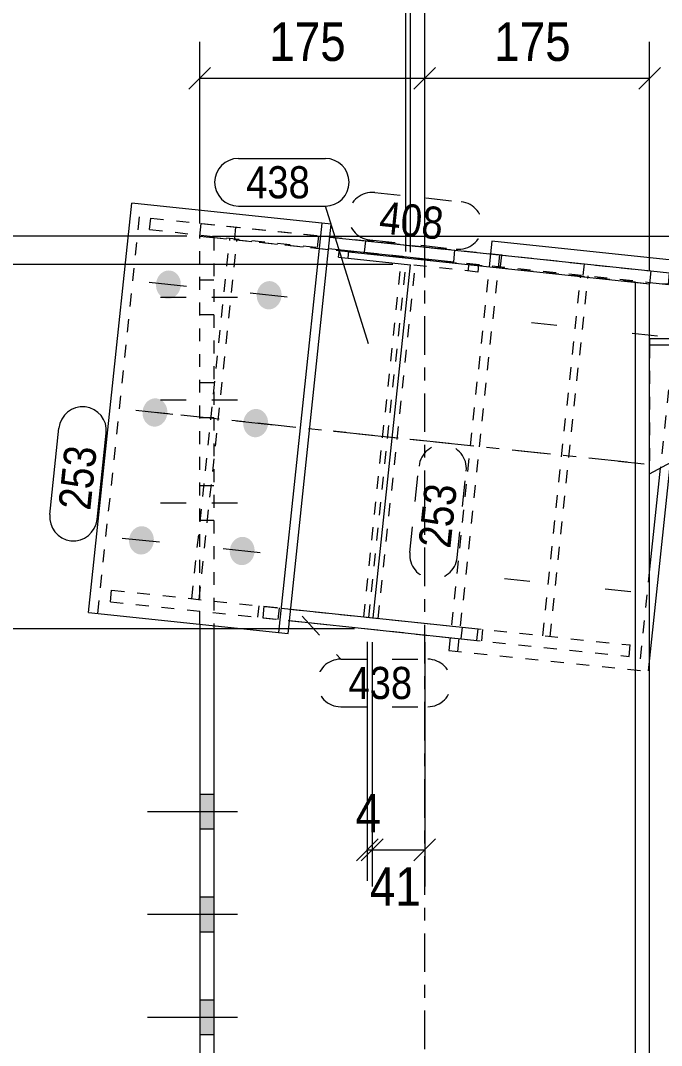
# Model space of a CAD drawing. Header units: millimetres. Extents: x 2 to 579, y 1 to 405.
# Drawn here: x 247.6 to 297.4, y 285.2 to 364.9 of the extents above; entities that cross this region are included whole.
import ezdxf

# ---------------------------------------------------------------- set-up
doc = ezdxf.new("R2010")
doc.units = ezdxf.units.MM
for name, pattern in [('XKITLINE00', [0]), ('XKITLINE01', [4, 1, -1, 1, -1]), ('XKITLINE02', [4, 2, -2]), ('XKITLINE03', [6, 3, -1, 1, -1])]:
    doc.linetypes.add(name, pattern=pattern)
for name, color, linetype, lineweight in [('Bolt', 3, 'Continuous', 0), ('Dimensions', 7, 'Continuous', 0), ('Part', 2, 'Continuous', 0), ('PartMark', 7, 'Continuous', 0)]:
    doc.layers.add(name, color=color, linetype=linetype, lineweight=lineweight)
doc.styles.add('ARIAL', font='ARIAL.TTF')

# ---------------------------------------------------------------- blocks, each defined once
blk = doc.blocks.new('*A10')
at = {"layer": 'Bolt'}
for points in [[(262.604, 302.036), (261.504, 302.036), (261.504, 304.736), (262.604, 304.736)], [(262.604, 302.036), (261.504, 302.036), (261.504, 304.736), (262.604, 304.736)], [(262.604, 294.036), (261.504, 294.036), (261.504, 296.736), (262.604, 296.736)], [(262.604, 294.036), (261.504, 294.036), (261.504, 296.736), (262.604, 296.736)], [(262.604, 286.036), (261.504, 286.036), (261.504, 288.736), (262.604, 288.736)], [(262.604, 286.036), (261.504, 286.036), (261.504, 288.736), (262.604, 288.736)]]:
    blk.add_hatch(color=3, dxfattribs=at).paths.add_polyline_path(points, flags=17)
at = {"layer": 'Bolt', "color": 3, "linetype": 'XKITLINE02', "lineweight": 0}
for p, q in [((262.604, 344.736), (261.504, 344.736)), ((262.604, 344.736), (261.504, 344.736)), ((264.454, 343.386), (257.454, 343.386)), ((264.454, 343.386), (257.454, 343.386)), ((262.604, 342.036), (261.504, 342.036)), ((262.604, 342.036), (261.504, 342.036)), ((262.604, 336.736), (261.504, 336.736)), ((262.604, 336.736), (261.504, 336.736)), ((264.454, 335.386), (257.454, 335.386)), ((264.454, 335.386), (257.454, 335.386)), ((262.604, 334.036), (261.504, 334.036)), ((262.604, 334.036), (261.504, 334.036)), ((262.604, 328.736), (261.504, 328.736)), ((262.604, 328.736), (261.504, 328.736)), ((264.454, 327.386), (257.454, 327.386)), ((264.454, 327.386), (257.454, 327.386)), ((262.604, 326.036), (261.504, 326.036)), ((262.604, 326.036), (261.504, 326.036))]:
    blk.add_line(p, q, dxfattribs=at)
at = {"layer": 'Bolt', "color": 3, "linetype": 'XKITLINE00', "lineweight": 0}
for p, q in [((262.604, 304.736), (261.504, 304.736)), ((262.604, 304.736), (261.504, 304.736)), ((264.454, 303.386), (257.454, 303.386)), ((264.454, 303.386), (257.454, 303.386)), ((262.604, 302.036), (261.504, 302.036)), ((262.604, 302.036), (261.504, 302.036)), ((262.604, 296.736), (261.504, 296.736)), ((262.604, 296.736), (261.504, 296.736)), ((264.454, 295.386), (257.454, 295.386)), ((264.454, 295.386), (257.454, 295.386)), ((262.604, 294.036), (261.504, 294.036)), ((262.604, 294.036), (261.504, 294.036)), ((262.604, 288.736), (261.504, 288.736)), ((262.604, 288.736), (261.504, 288.736)), ((264.454, 287.386), (257.454, 287.386)), ((264.454, 287.386), (257.454, 287.386)), ((262.604, 286.036), (261.504, 286.036)), ((262.604, 286.036), (261.504, 286.036))]:
    blk.add_line(p, q, dxfattribs=at)
blk = doc.blocks.new('*A16')
at = {"layer": 'Bolt', "color": 3, "linetype": 'XKITLINE02', "lineweight": 0}
for p, q in [((289.292, 341.196), (286.41, 341.5)), ((297.129, 340.369), (294.246, 340.673)), ((288.243, 331.251), (285.361, 331.555)), ((296.08, 330.424), (293.197, 330.728)), ((287.195, 321.306), (284.312, 321.61)), ((295.031, 320.479), (292.148, 320.783))]:
    blk.add_line(p, q, dxfattribs=at)
blk = doc.blocks.new('*A17')
at = {"layer": 'Bolt'}
for points in [[(260.025, 344.255), (260.021, 344.229), (260.017, 344.202), (260.012, 344.176), (260.007, 344.149), (260.001, 344.123), (259.994, 344.097), (259.987, 344.071), (259.979, 344.045), (259.971, 344.019), (259.962, 343.994), (259.953, 343.969), (259.943, 343.944), (259.933, 343.92), (259.922, 343.895), (259.911, 343.871), (259.899, 343.848), (259.887, 343.824), (259.874, 343.801), (259.86, 343.779), (259.847, 343.756), (259.832, 343.734), (259.818, 343.713), (259.802, 343.692), (259.787, 343.671), (259.771, 343.65), (259.754, 343.631), (259.737, 343.611), (259.72, 343.592), (259.702, 343.574), (259.684, 343.556), (259.666, 343.538), (259.647, 343.521), (259.628, 343.505), (259.608, 343.489), (259.588, 343.474), (259.568, 343.459), (259.548, 343.444), (259.527, 343.431), (259.506, 343.418), (259.485, 343.405), (259.464, 343.393), (259.442, 343.382), (259.42, 343.371), (259.398, 343.361), (259.375, 343.351), (259.353, 343.342), (259.33, 343.334), (259.307, 343.326), (259.284, 343.319), (259.261, 343.313), (259.238, 343.307), (259.214, 343.302), (259.191, 343.298), (259.167, 343.294), (259.144, 343.291), (259.12, 343.288), (259.096, 343.286), (259.073, 343.285), (259.049, 343.285), (259.025, 343.285), (259.002, 343.286), (258.978, 343.287), (258.955, 343.289), (258.931, 343.292), (258.908, 343.296), (258.885, 343.3), (258.861, 343.305), (258.838, 343.31), (258.815, 343.316), (258.793, 343.323), (258.77, 343.33), (258.748, 343.338), (258.725, 343.347), (258.703, 343.356), (258.682, 343.366), (258.66, 343.376), (258.639, 343.387), (258.618, 343.399), (258.597, 343.411), (258.576, 343.424), (258.556, 343.438), (258.536, 343.452), (258.517, 343.466), (258.498, 343.481), (258.479, 343.497), (258.46, 343.513), (258.442, 343.53), (258.424, 343.547), (258.407, 343.565), (258.39, 343.583), (258.373, 343.602), (258.357, 343.621), (258.341, 343.641), (258.326, 343.661), (258.311, 343.681), (258.297, 343.702), (258.283, 343.724), (258.269, 343.745), (258.257, 343.767), (258.244, 343.79), (258.232, 343.813), (258.221, 343.836), (258.21, 343.86), (258.199, 343.883), (258.189, 343.908), (258.18, 343.932), (258.171, 343.957), (258.163, 343.982), (258.155, 344.007), (258.148, 344.032), (258.141, 344.058), (258.135, 344.084), (258.129, 344.11), (258.124, 344.136), (258.12, 344.162), (258.116, 344.189), (258.113, 344.215), (258.11, 344.242), (258.108, 344.269), (258.107, 344.296), (258.106, 344.323), (258.105, 344.35), (258.106, 344.377), (258.106, 344.404), (258.108, 344.431), (258.11, 344.457), (258.112, 344.484), (258.115, 344.511), (258.119, 344.538), (258.123, 344.565), (258.128, 344.591), (258.134, 344.617), (258.14, 344.644), (258.146, 344.67), (258.153, 344.696), (258.161, 344.722), (258.169, 344.747), (258.178, 344.772), (258.187, 344.798), (258.197, 344.822), (258.207, 344.847), (258.218, 344.871), (258.229, 344.895), (258.241, 344.919), (258.254, 344.942), (258.266, 344.965), (258.28, 344.988), (258.294, 345.01), (258.308, 345.032), (258.323, 345.054), (258.338, 345.075), (258.353, 345.096), (258.37, 345.116), (258.386, 345.136), (258.403, 345.155), (258.42, 345.174), (258.438, 345.193), (258.456, 345.211), (258.474, 345.228), (258.493, 345.245), (258.512, 345.262), (258.532, 345.278), (258.552, 345.293), (258.572, 345.308), (258.592, 345.322), (258.613, 345.336), (258.634, 345.349), (258.655, 345.362), (258.677, 345.374), (258.698, 345.385), (258.72, 345.396), (258.743, 345.406), (258.765, 345.415), (258.787, 345.424), (258.81, 345.433), (258.833, 345.44), (258.856, 345.447), (258.879, 345.454), (258.902, 345.459), (258.926, 345.465), (258.949, 345.469), (258.973, 345.473), (258.996, 345.476), (259.02, 345.478), (259.044, 345.48), (259.067, 345.481), (259.091, 345.482), (259.115, 345.482), (259.138, 345.481), (259.162, 345.479), (259.185, 345.477), (259.209, 345.474), (259.232, 345.471), (259.256, 345.467), (259.279, 345.462), (259.302, 345.457), (259.325, 345.451), (259.348, 345.444), (259.37, 345.436), (259.393, 345.429), (259.415, 345.42), (259.437, 345.411), (259.459, 345.401), (259.48, 345.39), (259.501, 345.379), (259.522, 345.368), (259.543, 345.355), (259.564, 345.342), (259.584, 345.329), (259.604, 345.315), (259.623, 345.3), (259.643, 345.285), (259.661, 345.27), (259.68, 345.253), (259.698, 345.237), (259.716, 345.22), (259.733, 345.202), (259.75, 345.184), (259.767, 345.165), (259.783, 345.146), (259.799, 345.126), (259.814, 345.106), (259.829, 345.085), (259.843, 345.064), (259.857, 345.043), (259.871, 345.021), (259.884, 344.999), (259.896, 344.977), (259.908, 344.954), (259.92, 344.931), (259.931, 344.907), (259.941, 344.883), (259.951, 344.859), (259.96, 344.835), (259.969, 344.81), (259.977, 344.785), (259.985, 344.76), (259.992, 344.734), (259.999, 344.709), (260.005, 344.683), (260.011, 344.657), (260.016, 344.631), (260.02, 344.604), (260.024, 344.578), (260.027, 344.551), (260.03, 344.524), (260.032, 344.498), (260.033, 344.471), (260.034, 344.444), (260.035, 344.417), (260.035, 344.39), (260.034, 344.363), (260.032, 344.336), (260.03, 344.309), (260.028, 344.282)], [(267.861, 343.429), (267.857, 343.402), (267.853, 343.376), (267.848, 343.349), (267.843, 343.323), (267.837, 343.296), (267.83, 343.27), (267.823, 343.244), (267.816, 343.218), (267.808, 343.193), (267.799, 343.168), (267.79, 343.143), (267.78, 343.118), (267.769, 343.093), (267.759, 343.069), (267.747, 343.045), (267.735, 343.021), (267.723, 342.998), (267.71, 342.975), (267.697, 342.952), (267.683, 342.93), (267.669, 342.908), (267.654, 342.886), (267.639, 342.865), (267.623, 342.844), (267.607, 342.824), (267.591, 342.804), (267.574, 342.785), (267.556, 342.766), (267.539, 342.747), (267.521, 342.729), (267.502, 342.712), (267.483, 342.695), (267.464, 342.678), (267.445, 342.662), (267.425, 342.647), (267.405, 342.632), (267.384, 342.618), (267.364, 342.604), (267.343, 342.591), (267.321, 342.578), (267.3, 342.567), (267.278, 342.555), (267.256, 342.544), (267.234, 342.534), (267.212, 342.525), (267.189, 342.516), (267.166, 342.507), (267.144, 342.5), (267.12, 342.493), (267.097, 342.486), (267.074, 342.481), (267.051, 342.475), (267.027, 342.471), (267.004, 342.467), (266.98, 342.464), (266.957, 342.462), (266.933, 342.46), (266.909, 342.459), (266.886, 342.458), (266.862, 342.458), (266.838, 342.459), (266.815, 342.461), (266.791, 342.463), (266.768, 342.466), (266.744, 342.469), (266.721, 342.473), (266.698, 342.478), (266.675, 342.483), (266.652, 342.489), (266.629, 342.496), (266.606, 342.504), (266.584, 342.512), (266.562, 342.52), (266.54, 342.529), (266.518, 342.539), (266.496, 342.55), (266.475, 342.561), (266.454, 342.572), (266.433, 342.585), (266.413, 342.598), (266.393, 342.611), (266.373, 342.625), (266.353, 342.64), (266.334, 342.655), (266.315, 342.67), (266.297, 342.687), (266.278, 342.703), (266.261, 342.721), (266.243, 342.738), (266.226, 342.756), (266.21, 342.775), (266.193, 342.794), (266.178, 342.814), (266.162, 342.834), (266.148, 342.855), (266.133, 342.876), (266.119, 342.897), (266.106, 342.919), (266.093, 342.941), (266.08, 342.963), (266.068, 342.986), (266.057, 343.009), (266.046, 343.033), (266.036, 343.057), (266.026, 343.081), (266.016, 343.105), (266.007, 343.13), (265.999, 343.155), (265.991, 343.18), (265.984, 343.206), (265.977, 343.231), (265.971, 343.257), (265.966, 343.283), (265.961, 343.31), (265.956, 343.336), (265.953, 343.362), (265.949, 343.389), (265.947, 343.416), (265.945, 343.442), (265.943, 343.469), (265.942, 343.496), (265.942, 343.523), (265.942, 343.55), (265.943, 343.577), (265.944, 343.604), (265.946, 343.631), (265.949, 343.658), (265.952, 343.685), (265.955, 343.711), (265.96, 343.738), (265.965, 343.764), (265.97, 343.791), (265.976, 343.817), (265.983, 343.843), (265.99, 343.869), (265.997, 343.895), (266.005, 343.921), (266.014, 343.946), (266.023, 343.971), (266.033, 343.996), (266.044, 344.02), (266.054, 344.045), (266.066, 344.069), (266.078, 344.092), (266.09, 344.116), (266.103, 344.139), (266.116, 344.162), (266.13, 344.184), (266.144, 344.206), (266.159, 344.227), (266.174, 344.248), (266.19, 344.269), (266.206, 344.29), (266.222, 344.309), (266.239, 344.329), (266.257, 344.348), (266.274, 344.366), (266.292, 344.384), (266.311, 344.402), (266.33, 344.419), (266.349, 344.435), (266.368, 344.451), (266.388, 344.466), (266.408, 344.481), (266.429, 344.496), (266.449, 344.509), (266.47, 344.522), (266.492, 344.535), (266.513, 344.547), (266.535, 344.558), (266.557, 344.569), (266.579, 344.579), (266.601, 344.589), (266.624, 344.598), (266.647, 344.606), (266.669, 344.614), (266.692, 344.621), (266.716, 344.627), (266.739, 344.633), (266.762, 344.638), (266.786, 344.642), (266.809, 344.646), (266.833, 344.649), (266.856, 344.652), (266.88, 344.654), (266.904, 344.655), (266.927, 344.655), (266.951, 344.655), (266.975, 344.654), (266.998, 344.653), (267.022, 344.651), (267.045, 344.648), (267.069, 344.644), (267.092, 344.64), (267.115, 344.635), (267.138, 344.63), (267.161, 344.624), (267.184, 344.617), (267.206, 344.61), (267.229, 344.602), (267.251, 344.593), (267.273, 344.584), (267.295, 344.574), (267.316, 344.564), (267.338, 344.553), (267.359, 344.541), (267.38, 344.529), (267.4, 344.516), (267.42, 344.502), (267.44, 344.488), (267.46, 344.474), (267.479, 344.459), (267.498, 344.443), (267.516, 344.427), (267.535, 344.41), (267.552, 344.393), (267.57, 344.375), (267.587, 344.357), (267.603, 344.338), (267.619, 344.319), (267.635, 344.299), (267.65, 344.279), (267.665, 344.259), (267.68, 344.238), (267.694, 344.217), (267.707, 344.195), (267.72, 344.173), (267.733, 344.15), (267.744, 344.127), (267.756, 344.104), (267.767, 344.08), (267.777, 344.057), (267.787, 344.032), (267.797, 344.008), (267.806, 343.983), (267.814, 343.958), (267.822, 343.933), (267.829, 343.908), (267.835, 343.882), (267.842, 343.856), (267.847, 343.83), (267.852, 343.804), (267.856, 343.778), (267.86, 343.751), (267.864, 343.725), (267.866, 343.698), (267.868, 343.671), (267.87, 343.644), (267.871, 343.617), (267.871, 343.59), (267.871, 343.563), (267.87, 343.536), (267.869, 343.51), (267.867, 343.483), (267.864, 343.456)], [(258.976, 334.311), (258.972, 334.284), (258.968, 334.257), (258.963, 334.231), (258.958, 334.204), (258.952, 334.178), (258.945, 334.152), (258.938, 334.126), (258.93, 334.1), (258.922, 334.075), (258.913, 334.049), (258.904, 334.024), (258.894, 333.999), (258.884, 333.975), (258.873, 333.951), (258.862, 333.926), (258.85, 333.903), (258.838, 333.879), (258.825, 333.856), (258.811, 333.834), (258.798, 333.811), (258.783, 333.789), (258.769, 333.768), (258.753, 333.747), (258.738, 333.726), (258.722, 333.706), (258.705, 333.686), (258.688, 333.666), (258.671, 333.647), (258.653, 333.629), (258.635, 333.611), (258.617, 333.593), (258.598, 333.577), (258.579, 333.56), (258.559, 333.544), (258.54, 333.529), (258.519, 333.514), (258.499, 333.5), (258.478, 333.486), (258.457, 333.473), (258.436, 333.46), (258.415, 333.448), (258.393, 333.437), (258.371, 333.426), (258.349, 333.416), (258.326, 333.406), (258.304, 333.397), (258.281, 333.389), (258.258, 333.381), (258.235, 333.374), (258.212, 333.368), (258.189, 333.362), (258.165, 333.357), (258.142, 333.353), (258.118, 333.349), (258.095, 333.346), (258.071, 333.343), (258.048, 333.342), (258.024, 333.34), (258, 333.34), (257.977, 333.34), (257.953, 333.341), (257.929, 333.342), (257.906, 333.345), (257.882, 333.347), (257.859, 333.351), (257.836, 333.355), (257.812, 333.36), (257.789, 333.365), (257.766, 333.371), (257.744, 333.378), (257.721, 333.385), (257.699, 333.393), (257.676, 333.402), (257.654, 333.411), (257.633, 333.421), (257.611, 333.431), (257.59, 333.443), (257.569, 333.454), (257.548, 333.466), (257.528, 333.479), (257.507, 333.493), (257.487, 333.507), (257.468, 333.521), (257.449, 333.536), (257.43, 333.552), (257.411, 333.568), (257.393, 333.585), (257.375, 333.602), (257.358, 333.62), (257.341, 333.638), (257.324, 333.657), (257.308, 333.676), (257.292, 333.696), (257.277, 333.716), (257.262, 333.736), (257.248, 333.757), (257.234, 333.779), (257.221, 333.8), (257.208, 333.823), (257.195, 333.845), (257.183, 333.868), (257.172, 333.891), (257.161, 333.915), (257.15, 333.939), (257.14, 333.963), (257.131, 333.987), (257.122, 334.012), (257.114, 334.037), (257.106, 334.062), (257.099, 334.088), (257.092, 334.113), (257.086, 334.139), (257.08, 334.165), (257.076, 334.191), (257.071, 334.218), (257.067, 334.244), (257.064, 334.271), (257.061, 334.297), (257.059, 334.324), (257.058, 334.351), (257.057, 334.378), (257.056, 334.405), (257.057, 334.432), (257.057, 334.459), (257.059, 334.486), (257.061, 334.513), (257.063, 334.539), (257.066, 334.566), (257.07, 334.593), (257.074, 334.62), (257.079, 334.646), (257.085, 334.673), (257.091, 334.699), (257.097, 334.725), (257.104, 334.751), (257.112, 334.777), (257.12, 334.802), (257.129, 334.828), (257.138, 334.853), (257.148, 334.878), (257.158, 334.902), (257.169, 334.926), (257.18, 334.95), (257.192, 334.974), (257.205, 334.997), (257.218, 335.021), (257.231, 335.043), (257.245, 335.066), (257.259, 335.088), (257.274, 335.109), (257.289, 335.13), (257.305, 335.151), (257.321, 335.171), (257.337, 335.191), (257.354, 335.211), (257.371, 335.229), (257.389, 335.248), (257.407, 335.266), (257.425, 335.283), (257.444, 335.3), (257.463, 335.317), (257.483, 335.333), (257.503, 335.348), (257.523, 335.363), (257.543, 335.377), (257.564, 335.391), (257.585, 335.404), (257.606, 335.417), (257.628, 335.429), (257.649, 335.44), (257.671, 335.451), (257.694, 335.461), (257.716, 335.471), (257.738, 335.479), (257.761, 335.488), (257.784, 335.495), (257.807, 335.502), (257.83, 335.509), (257.854, 335.515), (257.877, 335.52), (257.9, 335.524), (257.924, 335.528), (257.947, 335.531), (257.971, 335.534), (257.995, 335.535), (258.018, 335.537), (258.042, 335.537), (258.066, 335.537), (258.089, 335.536), (258.113, 335.535), (258.137, 335.532), (258.16, 335.53), (258.183, 335.526), (258.207, 335.522), (258.23, 335.517), (258.253, 335.512), (258.276, 335.506), (258.299, 335.499), (258.321, 335.492), (258.344, 335.484), (258.366, 335.475), (258.388, 335.466), (258.41, 335.456), (258.431, 335.445), (258.452, 335.434), (258.473, 335.423), (258.494, 335.41), (258.515, 335.398), (258.535, 335.384), (258.555, 335.37), (258.574, 335.356), (258.594, 335.34), (258.613, 335.325), (258.631, 335.309), (258.649, 335.292), (258.667, 335.275), (258.684, 335.257), (258.701, 335.239), (258.718, 335.22), (258.734, 335.201), (258.75, 335.181), (258.765, 335.161), (258.78, 335.141), (258.794, 335.12), (258.808, 335.098), (258.822, 335.076), (258.835, 335.054), (258.847, 335.032), (258.859, 335.009), (258.871, 334.986), (258.882, 334.962), (258.892, 334.938), (258.902, 334.914), (258.911, 334.89), (258.92, 334.865), (258.929, 334.84), (258.936, 334.815), (258.944, 334.789), (258.95, 334.764), (258.956, 334.738), (258.962, 334.712), (258.967, 334.686), (258.971, 334.659), (258.975, 334.633), (258.978, 334.606), (258.981, 334.58), (258.983, 334.553), (258.985, 334.526), (258.985, 334.499), (258.986, 334.472), (258.986, 334.445), (258.985, 334.418), (258.983, 334.391), (258.981, 334.364), (258.979, 334.337)], [(266.812, 333.484), (266.808, 333.457), (266.804, 333.431), (266.799, 333.404), (266.794, 333.378), (266.788, 333.351), (266.781, 333.325), (266.774, 333.299), (266.767, 333.274), (266.759, 333.248), (266.75, 333.223), (266.741, 333.198), (266.731, 333.173), (266.72, 333.148), (266.71, 333.124), (266.698, 333.1), (266.686, 333.076), (266.674, 333.053), (266.661, 333.03), (266.648, 333.007), (266.634, 332.985), (266.62, 332.963), (266.605, 332.941), (266.59, 332.92), (266.574, 332.899), (266.558, 332.879), (266.542, 332.859), (266.525, 332.84), (266.507, 332.821), (266.49, 332.802), (266.472, 332.784), (266.453, 332.767), (266.434, 332.75), (266.415, 332.734), (266.396, 332.718), (266.376, 332.702), (266.356, 332.687), (266.335, 332.673), (266.315, 332.659), (266.294, 332.646), (266.272, 332.634), (266.251, 332.622), (266.229, 332.61), (266.207, 332.6), (266.185, 332.589), (266.163, 332.58), (266.14, 332.571), (266.117, 332.563), (266.095, 332.555), (266.072, 332.548), (266.048, 332.541), (266.025, 332.536), (266.002, 332.531), (265.978, 332.526), (265.955, 332.522), (265.931, 332.519), (265.908, 332.517), (265.884, 332.515), (265.86, 332.514), (265.837, 332.513), (265.813, 332.514), (265.789, 332.514), (265.766, 332.516), (265.742, 332.518), (265.719, 332.521), (265.695, 332.524), (265.672, 332.528), (265.649, 332.533), (265.626, 332.539), (265.603, 332.545), (265.58, 332.551), (265.557, 332.559), (265.535, 332.567), (265.513, 332.575), (265.491, 332.585), (265.469, 332.594), (265.448, 332.605), (265.426, 332.616), (265.405, 332.628), (265.384, 332.64), (265.364, 332.653), (265.344, 332.666), (265.324, 332.68), (265.304, 332.695), (265.285, 332.71), (265.266, 332.726), (265.248, 332.742), (265.229, 332.758), (265.212, 332.776), (265.194, 332.793), (265.177, 332.812), (265.161, 332.83), (265.145, 332.85), (265.129, 332.869), (265.114, 332.889), (265.099, 332.91), (265.084, 332.931), (265.07, 332.952), (265.057, 332.974), (265.044, 332.996), (265.031, 333.019), (265.019, 333.041), (265.008, 333.065), (264.997, 333.088), (264.987, 333.112), (264.977, 333.136), (264.967, 333.161), (264.958, 333.185), (264.95, 333.21), (264.942, 333.236), (264.935, 333.261), (264.928, 333.287), (264.922, 333.312), (264.917, 333.338), (264.912, 333.365), (264.907, 333.391), (264.904, 333.418), (264.9, 333.444), (264.898, 333.471), (264.896, 333.498), (264.894, 333.524), (264.893, 333.551), (264.893, 333.578), (264.893, 333.605), (264.894, 333.632), (264.895, 333.659), (264.897, 333.686), (264.9, 333.713), (264.903, 333.74), (264.907, 333.766), (264.911, 333.793), (264.916, 333.82), (264.921, 333.846), (264.927, 333.872), (264.934, 333.898), (264.941, 333.924), (264.948, 333.95), (264.956, 333.976), (264.965, 334.001), (264.974, 334.026), (264.984, 334.051), (264.995, 334.076), (265.005, 334.1), (265.017, 334.124), (265.029, 334.148), (265.041, 334.171), (265.054, 334.194), (265.067, 334.217), (265.081, 334.239), (265.095, 334.261), (265.11, 334.283), (265.125, 334.304), (265.141, 334.324), (265.157, 334.345), (265.173, 334.365), (265.19, 334.384), (265.208, 334.403), (265.225, 334.421), (265.243, 334.439), (265.262, 334.457), (265.281, 334.474), (265.3, 334.49), (265.319, 334.506), (265.339, 334.522), (265.359, 334.536), (265.38, 334.551), (265.4, 334.564), (265.421, 334.578), (265.443, 334.59), (265.464, 334.602), (265.486, 334.614), (265.508, 334.624), (265.53, 334.634), (265.552, 334.644), (265.575, 334.653), (265.598, 334.661), (265.62, 334.669), (265.643, 334.676), (265.667, 334.682), (265.69, 334.688), (265.713, 334.693), (265.737, 334.698), (265.76, 334.701), (265.784, 334.705), (265.807, 334.707), (265.831, 334.709), (265.855, 334.71), (265.878, 334.71), (265.902, 334.71), (265.926, 334.709), (265.949, 334.708), (265.973, 334.706), (265.996, 334.703), (266.02, 334.7), (266.043, 334.695), (266.066, 334.691), (266.089, 334.685), (266.112, 334.679), (266.135, 334.672), (266.158, 334.665), (266.18, 334.657), (266.202, 334.649), (266.224, 334.639), (266.246, 334.629), (266.268, 334.619), (266.289, 334.608), (266.31, 334.596), (266.331, 334.584), (266.351, 334.571), (266.371, 334.558), (266.391, 334.544), (266.411, 334.529), (266.43, 334.514), (266.449, 334.498), (266.467, 334.482), (266.486, 334.465), (266.503, 334.448), (266.521, 334.43), (266.538, 334.412), (266.554, 334.393), (266.57, 334.374), (266.586, 334.355), (266.602, 334.335), (266.616, 334.314), (266.631, 334.293), (266.645, 334.272), (266.658, 334.25), (266.671, 334.228), (266.684, 334.205), (266.696, 334.182), (266.707, 334.159), (266.718, 334.136), (266.728, 334.112), (266.738, 334.088), (266.748, 334.063), (266.757, 334.038), (266.765, 334.014), (266.773, 333.988), (266.78, 333.963), (266.787, 333.937), (266.793, 333.911), (266.798, 333.885), (266.803, 333.859), (266.808, 333.833), (266.811, 333.806), (266.815, 333.78), (266.817, 333.753), (266.819, 333.726), (266.821, 333.699), (266.822, 333.672), (266.822, 333.646), (266.822, 333.619), (266.821, 333.592), (266.82, 333.565), (266.818, 333.538), (266.815, 333.511)], [(257.927, 324.366), (257.923, 324.339), (257.919, 324.312), (257.914, 324.286), (257.909, 324.259), (257.903, 324.233), (257.896, 324.207), (257.889, 324.181), (257.881, 324.155), (257.873, 324.13), (257.864, 324.104), (257.855, 324.079), (257.845, 324.055), (257.835, 324.03), (257.824, 324.006), (257.813, 323.982), (257.801, 323.958), (257.789, 323.935), (257.776, 323.912), (257.762, 323.889), (257.749, 323.867), (257.734, 323.845), (257.72, 323.823), (257.704, 323.802), (257.689, 323.781), (257.673, 323.761), (257.656, 323.741), (257.639, 323.722), (257.622, 323.703), (257.604, 323.684), (257.586, 323.666), (257.568, 323.649), (257.549, 323.632), (257.53, 323.615), (257.51, 323.599), (257.491, 323.584), (257.47, 323.569), (257.45, 323.555), (257.429, 323.541), (257.408, 323.528), (257.387, 323.515), (257.366, 323.503), (257.344, 323.492), (257.322, 323.481), (257.3, 323.471), (257.277, 323.462), (257.255, 323.453), (257.232, 323.444), (257.209, 323.437), (257.186, 323.43), (257.163, 323.423), (257.14, 323.417), (257.116, 323.412), (257.093, 323.408), (257.069, 323.404), (257.046, 323.401), (257.022, 323.399), (256.999, 323.397), (256.975, 323.396), (256.951, 323.395), (256.928, 323.395), (256.904, 323.396), (256.88, 323.398), (256.857, 323.4), (256.833, 323.403), (256.81, 323.406), (256.787, 323.41), (256.763, 323.415), (256.74, 323.42), (256.718, 323.426), (256.695, 323.433), (256.672, 323.44), (256.65, 323.448), (256.628, 323.457), (256.606, 323.466), (256.584, 323.476), (256.562, 323.487), (256.541, 323.498), (256.52, 323.509), (256.499, 323.522), (256.479, 323.534), (256.458, 323.548), (256.438, 323.562), (256.419, 323.576), (256.4, 323.592), (256.381, 323.607), (256.362, 323.623), (256.344, 323.64), (256.326, 323.657), (256.309, 323.675), (256.292, 323.693), (256.275, 323.712), (256.259, 323.731), (256.243, 323.751), (256.228, 323.771), (256.213, 323.792), (256.199, 323.812), (256.185, 323.834), (256.172, 323.856), (256.159, 323.878), (256.146, 323.9), (256.134, 323.923), (256.123, 323.946), (256.112, 323.97), (256.101, 323.994), (256.091, 324.018), (256.082, 324.042), (256.073, 324.067), (256.065, 324.092), (256.057, 324.117), (256.05, 324.143), (256.043, 324.168), (256.037, 324.194), (256.032, 324.22), (256.027, 324.246), (256.022, 324.273), (256.018, 324.299), (256.015, 324.326), (256.012, 324.353), (256.01, 324.379), (256.009, 324.406), (256.008, 324.433), (256.007, 324.46), (256.008, 324.487), (256.009, 324.514), (256.01, 324.541), (256.012, 324.568), (256.014, 324.595), (256.018, 324.621), (256.021, 324.648), (256.025, 324.675), (256.03, 324.701), (256.036, 324.728), (256.042, 324.754), (256.048, 324.78), (256.055, 324.806), (256.063, 324.832), (256.071, 324.857), (256.08, 324.883), (256.089, 324.908), (256.099, 324.933), (256.109, 324.957), (256.12, 324.982), (256.131, 325.006), (256.143, 325.029), (256.156, 325.053), (256.169, 325.076), (256.182, 325.098), (256.196, 325.121), (256.21, 325.143), (256.225, 325.164), (256.24, 325.185), (256.256, 325.206), (256.272, 325.226), (256.288, 325.246), (256.305, 325.266), (256.322, 325.285), (256.34, 325.303), (256.358, 325.321), (256.377, 325.339), (256.395, 325.356), (256.414, 325.372), (256.434, 325.388), (256.454, 325.403), (256.474, 325.418), (256.494, 325.432), (256.515, 325.446), (256.536, 325.459), (256.557, 325.472), (256.579, 325.484), (256.6, 325.495), (256.622, 325.506), (256.645, 325.516), (256.667, 325.526), (256.69, 325.535), (256.712, 325.543), (256.735, 325.551), (256.758, 325.558), (256.781, 325.564), (256.805, 325.57), (256.828, 325.575), (256.851, 325.579), (256.875, 325.583), (256.899, 325.586), (256.922, 325.589), (256.946, 325.591), (256.969, 325.592), (256.993, 325.592), (257.017, 325.592), (257.04, 325.591), (257.064, 325.59), (257.088, 325.588), (257.111, 325.585), (257.134, 325.581), (257.158, 325.577), (257.181, 325.572), (257.204, 325.567), (257.227, 325.561), (257.25, 325.554), (257.272, 325.547), (257.295, 325.539), (257.317, 325.53), (257.339, 325.521), (257.361, 325.511), (257.382, 325.501), (257.403, 325.49), (257.425, 325.478), (257.445, 325.466), (257.466, 325.453), (257.486, 325.439), (257.506, 325.425), (257.525, 325.411), (257.545, 325.396), (257.564, 325.38), (257.582, 325.364), (257.6, 325.347), (257.618, 325.33), (257.635, 325.312), (257.652, 325.294), (257.669, 325.275), (257.685, 325.256), (257.701, 325.236), (257.716, 325.216), (257.731, 325.196), (257.745, 325.175), (257.759, 325.153), (257.773, 325.132), (257.786, 325.11), (257.798, 325.087), (257.81, 325.064), (257.822, 325.041), (257.833, 325.017), (257.843, 324.994), (257.853, 324.969), (257.862, 324.945), (257.871, 324.92), (257.88, 324.895), (257.887, 324.87), (257.895, 324.845), (257.901, 324.819), (257.907, 324.793), (257.913, 324.767), (257.918, 324.741), (257.922, 324.715), (257.926, 324.688), (257.929, 324.661), (257.932, 324.635), (257.934, 324.608), (257.936, 324.581), (257.937, 324.554), (257.937, 324.527), (257.937, 324.5), (257.936, 324.473), (257.934, 324.446), (257.933, 324.419), (257.93, 324.393)], [(265.763, 323.539), (265.76, 323.512), (265.755, 323.486), (265.75, 323.459), (265.745, 323.433), (265.739, 323.407), (265.733, 323.381), (265.725, 323.355), (265.718, 323.329), (265.71, 323.303), (265.701, 323.278), (265.692, 323.253), (265.682, 323.228), (265.671, 323.203), (265.661, 323.179), (265.649, 323.155), (265.637, 323.131), (265.625, 323.108), (265.612, 323.085), (265.599, 323.062), (265.585, 323.04), (265.571, 323.018), (265.556, 322.996), (265.541, 322.975), (265.525, 322.955), (265.509, 322.934), (265.493, 322.914), (265.476, 322.895), (265.458, 322.876), (265.441, 322.858), (265.423, 322.84), (265.404, 322.822), (265.385, 322.805), (265.366, 322.789), (265.347, 322.773), (265.327, 322.757), (265.307, 322.743), (265.286, 322.728), (265.266, 322.715), (265.245, 322.701), (265.223, 322.689), (265.202, 322.677), (265.18, 322.665), (265.158, 322.655), (265.136, 322.645), (265.114, 322.635), (265.091, 322.626), (265.068, 322.618), (265.046, 322.61), (265.023, 322.603), (264.999, 322.597), (264.976, 322.591), (264.953, 322.586), (264.929, 322.581), (264.906, 322.578), (264.882, 322.574), (264.859, 322.572), (264.835, 322.57), (264.811, 322.569), (264.788, 322.569), (264.764, 322.569), (264.74, 322.569), (264.717, 322.571), (264.693, 322.573), (264.67, 322.576), (264.646, 322.579), (264.623, 322.584), (264.6, 322.588), (264.577, 322.594), (264.554, 322.6), (264.531, 322.607), (264.509, 322.614), (264.486, 322.622), (264.464, 322.63), (264.442, 322.64), (264.42, 322.65), (264.399, 322.66), (264.377, 322.671), (264.356, 322.683), (264.335, 322.695), (264.315, 322.708), (264.295, 322.721), (264.275, 322.735), (264.255, 322.75), (264.236, 322.765), (264.217, 322.781), (264.199, 322.797), (264.181, 322.814), (264.163, 322.831), (264.145, 322.849), (264.128, 322.867), (264.112, 322.886), (264.096, 322.905), (264.08, 322.924), (264.065, 322.944), (264.05, 322.965), (264.035, 322.986), (264.021, 323.007), (264.008, 323.029), (263.995, 323.051), (263.983, 323.074), (263.971, 323.097), (263.959, 323.12), (263.948, 323.143), (263.938, 323.167), (263.928, 323.191), (263.918, 323.216), (263.909, 323.24), (263.901, 323.265), (263.893, 323.291), (263.886, 323.316), (263.88, 323.342), (263.873, 323.368), (263.868, 323.394), (263.863, 323.42), (263.859, 323.446), (263.855, 323.473), (263.851, 323.499), (263.849, 323.526), (263.847, 323.553), (263.845, 323.58), (263.844, 323.606), (263.844, 323.633), (263.844, 323.66), (263.845, 323.687), (263.846, 323.714), (263.848, 323.741), (263.851, 323.768), (263.854, 323.795), (263.858, 323.822), (263.862, 323.848), (263.867, 323.875), (263.872, 323.901), (263.878, 323.928), (263.885, 323.954), (263.892, 323.98), (263.899, 324.005), (263.908, 324.031), (263.916, 324.056), (263.926, 324.081), (263.935, 324.106), (263.946, 324.131), (263.956, 324.155), (263.968, 324.179), (263.98, 324.203), (263.992, 324.226), (264.005, 324.249), (264.018, 324.272), (264.032, 324.294), (264.046, 324.316), (264.061, 324.338), (264.076, 324.359), (264.092, 324.38), (264.108, 324.4), (264.124, 324.42), (264.141, 324.439), (264.159, 324.458), (264.176, 324.477), (264.194, 324.495), (264.213, 324.512), (264.232, 324.529), (264.251, 324.545), (264.27, 324.561), (264.29, 324.577), (264.31, 324.592), (264.331, 324.606), (264.351, 324.62), (264.372, 324.633), (264.394, 324.645), (264.415, 324.657), (264.437, 324.669), (264.459, 324.679), (264.481, 324.69), (264.503, 324.699), (264.526, 324.708), (264.549, 324.716), (264.572, 324.724), (264.595, 324.731), (264.618, 324.737), (264.641, 324.743), (264.664, 324.748), (264.688, 324.753), (264.711, 324.757), (264.735, 324.76), (264.759, 324.762), (264.782, 324.764), (264.806, 324.765), (264.83, 324.766), (264.853, 324.765), (264.877, 324.765), (264.9, 324.763), (264.924, 324.761), (264.947, 324.758), (264.971, 324.755), (264.994, 324.751), (265.017, 324.746), (265.04, 324.74), (265.063, 324.734), (265.086, 324.728), (265.109, 324.72), (265.131, 324.712), (265.153, 324.704), (265.175, 324.694), (265.197, 324.685), (265.219, 324.674), (265.24, 324.663), (265.261, 324.651), (265.282, 324.639), (265.302, 324.626), (265.322, 324.613), (265.342, 324.599), (265.362, 324.584), (265.381, 324.569), (265.4, 324.553), (265.418, 324.537), (265.437, 324.521), (265.454, 324.503), (265.472, 324.486), (265.489, 324.467), (265.505, 324.449), (265.522, 324.429), (265.537, 324.41), (265.553, 324.39), (265.567, 324.369), (265.582, 324.348), (265.596, 324.327), (265.609, 324.305), (265.622, 324.283), (265.635, 324.26), (265.647, 324.238), (265.658, 324.214), (265.669, 324.191), (265.679, 324.167), (265.689, 324.143), (265.699, 324.118), (265.708, 324.094), (265.716, 324.069), (265.724, 324.043), (265.731, 324.018), (265.738, 323.992), (265.744, 323.967), (265.749, 323.94), (265.754, 323.914), (265.759, 323.888), (265.762, 323.861), (265.766, 323.835), (265.768, 323.808), (265.77, 323.781), (265.772, 323.755), (265.773, 323.728), (265.773, 323.701), (265.773, 323.674), (265.772, 323.647), (265.771, 323.62), (265.769, 323.593), (265.766, 323.566)]]:
    blk.add_hatch(color=3, dxfattribs=at).paths.add_polyline_path(points, flags=17)
at = {"layer": 'Bolt', "color": 3, "linetype": 'XKITLINE00', "lineweight": 0}
for p, q in [((260.463, 344.236), (257.581, 344.54)), ((268.3, 343.41), (265.417, 343.714)), ((259.415, 334.291), (256.532, 334.596)), ((267.251, 333.465), (264.368, 333.769)), ((258.366, 324.347), (255.483, 324.651)), ((266.202, 323.52), (263.319, 323.824))]:
    blk.add_line(p, q, dxfattribs=at)
blk = doc.blocks.new('*A18')
at = {"layer": 'Part', "color": 7, "linetype": 'XKITLINE03', "lineweight": 0}
blk.add_line((279.004, 242.928), (279.004, 356.303), dxfattribs=at)
at = {"layer": 'Part', "color": 7, "linetype": 'XKITLINE01', "lineweight": 0}
for p, q in [((261.504, 317.982), (261.504, 348.149)), ((261.504, 348.149), (262.604, 348.033)), ((295.404, 344.573), (262.604, 348.033)), ((262.604, 348.033), (262.604, 317.866))]:
    blk.add_line(p, q, dxfattribs=at)
at = {"layer": 'Part', "color": 2, "linetype": 'XKITLINE00', "lineweight": 0}
for p, q in [((295.404, 242.928), (295.404, 344.573)), ((295.404, 344.573), (296.504, 344.457)), ((296.504, 242.928), (296.504, 344.457)), ((261.504, 317.982), (261.504, 242.928)), ((262.604, 317.866), (262.604, 242.928))]:
    blk.add_line(p, q, dxfattribs=at)
blk = doc.blocks.new('*A19')
at = {"layer": 'Part', "color": 2, "linetype": 'XKITLINE00', "lineweight": 0}
for p, q in [((327.261, 340.167), (296.504, 340.167)), ((327.261, 339.667), (296.504, 339.667)), ((306.074, 339.667), (306.074, 340.167)), ((320.979, 339.667), (320.979, 340.167)), ((327.261, 339.667), (327.261, 340.167))]:
    blk.add_line(p, q, dxfattribs=at)
at = {"layer": 'Part', "color": 7, "linetype": 'XKITLINE01', "lineweight": 0}
for p, q in [((296.504, 340.167), (296.504, 339.667)), ((296.504, 339.667), (296.504, 340.167)), ((309.423, 339.667), (309.423, 340.167))]:
    blk.add_line(p, q, dxfattribs=at)
blk = doc.blocks.new('*A20')
at = {"layer": 'Part', "color": 7, "linetype": 'XKITLINE01', "lineweight": 0}
for p, q in [((314.868, 339.668), (296.504, 339.667)), ((296.504, 339.667), (296.504, 329.667)), ((314.867, 339.667), (314.868, 339.668)), ((314.868, 339.668), (314.867, 339.667))]:
    blk.add_line(p, q, dxfattribs=at)
at = {"layer": 'Part', "color": 2, "linetype": 'XKITLINE00', "lineweight": 0}
blk.add_line((296.504, 329.667), (314.867, 339.667), dxfattribs=at)
blk = doc.blocks.new('*A23')
at = {"layer": 'Part', "color": 7, "linetype": 'XKITLINE01', "lineweight": 0}
for p, q in [((261.504, 348.149), (261.609, 349.143)), ((261.609, 349.143), (281.356, 347.06)), ((273.101, 346.926), (261.504, 348.149))]:
    blk.add_line(p, q, dxfattribs=at)
at = {"layer": 'Part', "color": 2, "linetype": 'XKITLINE00', "lineweight": 0}
for p, q in [((273.101, 346.926), (296.504, 344.457)), ((281.356, 347.06), (296.609, 345.452)), ((296.609, 345.452), (296.504, 344.457))]:
    blk.add_line(p, q, dxfattribs=at)
blk = doc.blocks.new('*A32')
at = {"layer": 'Part', "color": 7, "linetype": 'XKITLINE01', "lineweight": 0}
for p, q in [((257.609, 348.66), (257.703, 349.555)), ((257.703, 349.555), (271.634, 348.086)), ((257.609, 348.66), (271.54, 347.191)), ((264.224, 347.962), (264.318, 348.857)), ((260.898, 319.957), (263.856, 348.001)), ((261.464, 319.897), (264.422, 347.942)), ((270.669, 347.283), (270.764, 348.178)), ((272.311, 346.506), (272.374, 347.103)), ((272.311, 346.506), (273.049, 346.428)), ((274.266, 318.547), (277.161, 345.995)), ((254.556, 319.721), (254.651, 320.616)), ((254.651, 320.616), (268.582, 319.146)), ((254.556, 319.721), (268.488, 318.251)), ((266.021, 318.511), (266.116, 319.406)), ((267.617, 318.343), (267.711, 319.238)), ((267.861, 319.222), (268.582, 319.146))]:
    blk.add_line(p, q, dxfattribs=at)
at = {"layer": 'Part', "color": 2, "linetype": 'XKITLINE00', "lineweight": 0}
for p, q in [((271.634, 348.086), (281.356, 347.06)), ((271.54, 347.191), (281.262, 346.165)), ((273.049, 346.428), (273.112, 347.025)), ((281.262, 346.165), (281.356, 347.06)), ((273.049, 346.428), (277.899, 345.917)), ((275.004, 318.469), (277.899, 345.917)), ((268.582, 319.146), (283.154, 317.609)), ((268.488, 318.251), (283.059, 316.714)), ((283.059, 316.714), (283.154, 317.609))]:
    blk.add_line(p, q, dxfattribs=at)
at = {"layer": 'Part', "color": 7, "linetype": 'XKITLINE03', "lineweight": 0}
blk.add_line((280.918, 332.023), (257.855, 334.456), dxfattribs=at)
blk = doc.blocks.new('*A33')
at = {"layer": 'Part', "color": 7, "linetype": 'XKITLINE01', "lineweight": 0}
for p, q in [((274.402, 347.794), (274.308, 346.899)), ((274.402, 347.794), (296.609, 345.452)), ((284.995, 346.677), (274.402, 347.794)), ((274.308, 346.899), (296.515, 344.557)), ((282.395, 345.442), (282.458, 346.039)), ((283.196, 345.961), (283.133, 345.365)), ((284.9, 345.782), (284.995, 346.677)), ((291.346, 345.102), (291.44, 345.997)), ((274.65, 318.506), (277.545, 345.954)), ((275.388, 318.428), (278.283, 345.876)), ((283.133, 345.365), (277.545, 345.954)), ((288.189, 317.078), (291.147, 345.123)), ((288.755, 317.018), (291.713, 345.063)), ((266.5, 319.366), (266.406, 318.471)), ((266.5, 319.366), (295.003, 316.36)), ((266.406, 318.471), (294.908, 315.465)), ((281.848, 316.842), (281.942, 317.737)), ((283.443, 316.674), (283.538, 317.569)), ((294.908, 315.465), (295.003, 316.36))]:
    blk.add_line(p, q, dxfattribs=at)
at = {"layer": 'Part', "color": 2, "linetype": 'XKITLINE00', "lineweight": 0}
for p, q in [((296.609, 345.452), (298.055, 345.299)), ((297.961, 344.404), (298.055, 345.299)), ((296.515, 344.557), (297.961, 344.404))]:
    blk.add_line(p, q, dxfattribs=at)
at = {"layer": 'Part', "color": 7, "linetype": 'XKITLINE03', "lineweight": 0}
blk.add_line((294.756, 330.564), (271.693, 332.996), dxfattribs=at)
blk = doc.blocks.new('*A34')
at = {"layer": 'Part', "color": 7, "linetype": 'XKITLINE01', "lineweight": 0}
for p, q in [((281.593, 315.863), (284.949, 347.687)), ((284.124, 346.768), (280.872, 315.939)), ((298.394, 340.167), (297.335, 330.12)), ((299.123, 340.167), (298.108, 330.541)), ((296.504, 322.247), (295.674, 314.378)), ((280.872, 315.939), (296.395, 314.302)), ((296.504, 315.338), (296.395, 314.302))]:
    blk.add_line(p, q, dxfattribs=at)
at = {"layer": 'Part', "color": 2, "linetype": 'XKITLINE00', "lineweight": 0}
for p, q in [((284.229, 347.763), (284.124, 346.768)), ((299.752, 346.126), (284.229, 347.763)), ((299.031, 346.202), (298.394, 340.167)), ((299.752, 346.126), (299.123, 340.167)), ((298.108, 330.541), (296.504, 315.338)), ((297.335, 330.12), (296.504, 322.247))]:
    blk.add_line(p, q, dxfattribs=at)
blk = doc.blocks.new('*A35')
at = {"layer": 'Part', "color": 2, "linetype": 'XKITLINE00', "lineweight": 0}
for p, q in [((252.86, 318.894), (256.217, 350.718)), ((271.739, 349.08), (256.217, 350.718)), ((267.662, 317.333), (271.019, 349.156)), ((268.383, 317.257), (271.739, 349.08)), ((252.86, 318.894), (268.383, 317.257))]:
    blk.add_line(p, q, dxfattribs=at)
at = {"layer": 'Part', "color": 7, "linetype": 'XKITLINE01', "lineweight": 0}
blk.add_line((253.581, 318.818), (256.937, 350.642), dxfattribs=at)
blk = doc.blocks.new('*A116')
at = {"layer": 'PartMark', "color": 7, "linetype": 'XKITLINE00', "lineweight": 0}
for p, q in [((249.841, 326.503), (250.551, 333.228)), ((253.521, 326.115), (254.23, 332.84))]:
    blk.add_line(p, q, dxfattribs=at)
for centre, start, end in [((252.391, 333.034), 353.97889, 173.97889), ((251.681, 326.309), 173.97889, 353.97889)]:
    blk.add_arc(centre, 1.85, start, end, dxfattribs=at)
at = {"layer": 'PartMark', "color": 3, "style": 'ARIAL', "width": 0.85}
blk.add_text('253', height=2.5, rotation=83.97842, dxfattribs=at).set_placement((252.987, 326.774))
blk = doc.blocks.new('*A117')
at = {"layer": 'PartMark', "color": 7, "linetype": 'XKITLINE02', "lineweight": 0}
for p, q in [((277.854, 323.548), (278.563, 330.273)), ((281.533, 323.16), (282.243, 329.885))]:
    blk.add_line(p, q, dxfattribs=at)
for centre, start, end in [((280.403, 330.079), 353.97889, 173.97889), ((279.693, 323.354), 173.97889, 353.97889)]:
    blk.add_arc(centre, 1.85, start, end, dxfattribs=at)
at = {"layer": 'PartMark', "color": 3, "style": 'ARIAL', "width": 0.85}
blk.add_text('253', height=2.5, rotation=83.97842, dxfattribs=at).set_placement((280.999, 323.82))
blk = doc.blocks.new('*A118')
at = {"layer": 'PartMark', "color": 7, "linetype": 'XKITLINE02', "lineweight": 0}
for p, q in [((269.475, 318.6), (272.475, 315.254)), ((272.475, 315.254), (279.238, 315.254)), ((272.475, 311.554), (279.238, 311.554))]:
    blk.add_line(p, q, dxfattribs=at)
for centre, start, end in [((272.475, 313.404), 90, 270), ((279.238, 313.404), 270, 90)]:
    blk.add_arc(centre, 1.85, start, end, dxfattribs=at)
at = {"layer": 'PartMark', "color": 3, "style": 'ARIAL', "width": 0.85}
blk.add_text('438', height=2.5, dxfattribs=at).set_placement((273.075, 312.154))
blk = doc.blocks.new('*A119')
at = {"layer": 'PartMark', "color": 7, "linetype": 'XKITLINE00', "lineweight": 0}
for p, q in [((264.516, 354.193), (271.279, 354.193)), ((264.516, 350.493), (271.279, 350.493)), ((274.643, 339.785), (271.279, 350.493))]:
    blk.add_line(p, q, dxfattribs=at)
for centre, start, end in [((264.516, 352.343), 90, 270), ((271.279, 352.343), 270, 90)]:
    blk.add_arc(centre, 1.85, start, end, dxfattribs=at)
at = {"layer": 'PartMark', "color": 3, "style": 'ARIAL', "width": 0.85}
blk.add_text('438', height=2.5, dxfattribs=at).set_placement((265.116, 351.093))
blk = doc.blocks.new('*A124')
at = {"layer": 'PartMark', "color": 7, "linetype": 'XKITLINE02', "lineweight": 0}
for p, q in [((275.116, 351.54), (281.842, 350.83)), ((274.728, 347.86), (281.454, 347.151))]:
    blk.add_line(p, q, dxfattribs=at)
for centre, start, end in [((274.922, 349.7), 83.97889, 263.97889), ((281.648, 348.99), 263.97889, 83.97889)]:
    blk.add_arc(centre, 1.85, start, end, dxfattribs=at)
at = {"layer": 'PartMark', "color": 3, "style": 'ARIAL', "width": 0.85}
blk.add_text('408', height=2.5, rotation=-6.02179, dxfattribs=at).set_placement((275.388, 348.394))
blk = doc.blocks.new('*A137')
at = {"layer": 'Dimensions', "color": 7, "linetype": 'XKITLINE00', "lineweight": 0}
blk.add_line((262.504, 348.149), (375.904, 348.149), dxfattribs=at)
blk = doc.blocks.new('*A138')
at = {"layer": 'Dimensions', "color": 7, "linetype": 'XKITLINE00', "lineweight": 0}
blk.add_line((262.504, 348.149), (375.904, 348.149), dxfattribs=at)
blk = doc.blocks.new('*A140')
at = {"layer": 'Dimensions', "color": 7, "linetype": 'XKITLINE00', "lineweight": 0}
blk.add_line((260.504, 348.149), (200.154, 348.149), dxfattribs=at)
blk = doc.blocks.new('*A142')
at = {"layer": 'Dimensions', "color": 7, "linetype": 'XKITLINE00', "lineweight": 0}
for p, q in [((222.156, 318.461), (223.853, 316.764)), ((273.54, 317.613), (220.154, 317.613)), ((223.004, 279.585), (223.004, 317.613)), ((222.156, 280.433), (223.853, 278.736)), ((261.604, 279.585), (220.154, 279.585))]:
    blk.add_line(p, q, dxfattribs=at)
at = {"layer": 'Dimensions', "color": 3}
for p in [(223.004, 317.613), (223.004, 279.585)]:
    blk.add_point(p, dxfattribs=at)
at = {"layer": 'Dimensions', "color": 3, "style": 'ARIAL', "width": 0.85}
blk.add_text('5777', height=3, dxfattribs=at).set_placement((224.304, 318.813))
blk.add_text('380', height=3, rotation=90.00021, dxfattribs=at).set_placement((221.654, 295.261))
blk = doc.blocks.new('*A143')
at = {"layer": 'Dimensions', "color": 7, "linetype": 'XKITLINE00', "lineweight": 0}
for p, q in [((222.156, 346.804), (223.853, 345.107)), ((276.53, 345.956), (220.154, 345.956)), ((223.004, 317.613), (223.004, 345.956)), ((222.156, 318.461), (223.853, 316.764)), ((273.54, 317.613), (220.154, 317.613))]:
    blk.add_line(p, q, dxfattribs=at)
at = {"layer": 'Dimensions', "color": 3}
for p in [(223.004, 345.956), (223.004, 317.613)]:
    blk.add_point(p, dxfattribs=at)
at = {"layer": 'Dimensions', "color": 3, "style": 'ARIAL', "width": 0.85}
blk.add_text('6060', height=3, dxfattribs=at).set_placement((224.304, 347.156))
blk.add_text('283', height=3, rotation=90.00021, dxfattribs=at).set_placement((221.654, 328.447))
blk = doc.blocks.new('*A144')
at = {"layer": 'Dimensions', "color": 7, "linetype": 'XKITLINE00', "lineweight": 0}
for p, q in [((222.156, 348.997), (223.853, 347.3)), ((260.504, 348.149), (220.154, 348.149)), ((223.004, 345.956), (223.004, 348.149)), ((222.156, 346.804), (223.853, 345.107)), ((276.53, 345.956), (220.154, 345.956))]:
    blk.add_line(p, q, dxfattribs=at)
at = {"layer": 'Dimensions', "color": 3}
for p in [(223.004, 348.149), (223.004, 345.956)]:
    blk.add_point(p, dxfattribs=at)
at = {"layer": 'Dimensions', "color": 3, "style": 'ARIAL', "width": 0.85}
blk.add_text('6082', height=3, dxfattribs=at).set_placement((234.504, 349.349))
blk.add_text('22', height=3, rotation=90.00021, dxfattribs=at).set_placement((221.654, 344.827))
blk = doc.blocks.new('*A152')
at = {"layer": 'Dimensions', "color": 7, "linetype": 'XKITLINE00', "lineweight": 0}
blk.add_line((262.504, 348.149), (361.404, 348.149), dxfattribs=at)
blk = doc.blocks.new('*A153')
at = {"layer": 'Dimensions', "color": 7, "linetype": 'XKITLINE00', "lineweight": 0}
for p, q in [((274.54, 316.613), (274.54, 298.028)), ((274.924, 316.572), (274.924, 298.028)), ((275.389, 301.277), (273.692, 299.58)), ((275.773, 301.277), (274.076, 299.58)), ((274.54, 300.428), (274.924, 300.428))]:
    blk.add_line(p, q, dxfattribs=at)
at = {"layer": 'Dimensions', "color": 3}
for p in [(274.54, 300.428), (274.924, 300.428)]:
    blk.add_point(p, dxfattribs=at)
at = {"layer": 'Dimensions', "color": 3, "style": 'ARIAL', "width": 0.85}
blk.add_text('4', height=3, dxfattribs=at).set_placement((273.62, 301.778))
blk = doc.blocks.new('*A154')
at = {"layer": 'Dimensions', "color": 7, "linetype": 'XKITLINE00', "lineweight": 0}
for p, q in [((274.924, 316.572), (274.924, 297.578)), ((279.004, 316.572), (279.004, 297.578)), ((275.773, 301.277), (274.076, 299.58)), ((279.853, 301.277), (278.156, 299.58)), ((274.924, 300.428), (279.004, 300.428))]:
    blk.add_line(p, q, dxfattribs=at)
at = {"layer": 'Dimensions', "color": 3}
for p in [(274.924, 300.428), (279.004, 300.428)]:
    blk.add_point(p, dxfattribs=at)
at = {"layer": 'Dimensions', "color": 3, "style": 'ARIAL', "width": 0.85}
blk.add_text('41', height=3, dxfattribs=at).set_placement((274.739, 296.078))
blk = doc.blocks.new('*A155')
at = {"layer": 'Dimensions', "color": 7, "linetype": 'XKITLINE00', "lineweight": 0}
for p, q in [((277.53, 346.956), (277.53, 387.278)), ((277.914, 346.915), (277.914, 387.278)), ((278.378, 385.277), (276.681, 383.58)), ((278.762, 385.277), (277.065, 383.58)), ((277.53, 384.428), (277.914, 384.428))]:
    blk.add_line(p, q, dxfattribs=at)
at = {"layer": 'Dimensions', "color": 3}
for p in [(277.53, 384.428), (277.914, 384.428)]:
    blk.add_point(p, dxfattribs=at)
at = {"layer": 'Dimensions', "color": 3, "style": 'ARIAL', "width": 0.85}
blk.add_text('4', height=3, dxfattribs=at).set_placement((276.609, 385.778))
blk = doc.blocks.new('*A156')
at = {"layer": 'Dimensions', "color": 7, "linetype": 'XKITLINE00', "lineweight": 0}
for p, q in [((277.914, 346.915), (277.914, 386.828)), ((279.004, 347.303), (279.004, 386.828)), ((278.762, 385.277), (277.065, 383.58)), ((279.853, 385.277), (278.156, 383.58)), ((277.914, 384.428), (279.004, 384.428))]:
    blk.add_line(p, q, dxfattribs=at)
at = {"layer": 'Dimensions', "color": 3}
for p in [(277.914, 384.428), (279.004, 384.428)]:
    blk.add_point(p, dxfattribs=at)
at = {"layer": 'Dimensions', "color": 3, "style": 'ARIAL', "width": 0.85}
blk.add_text('11', height=3, dxfattribs=at).set_placement((276.234, 380.078))
blk = doc.blocks.new('*A157')
at = {"layer": 'Dimensions', "color": 7, "linetype": 'XKITLINE00', "lineweight": 0}
for p, q in [((279.004, 347.303), (279.004, 375.278)), ((320.979, 361.117), (320.979, 375.278)), ((279.853, 373.277), (278.156, 371.58)), ((321.827, 373.277), (320.13, 371.58)), ((279.004, 372.428), (320.979, 372.428))]:
    blk.add_line(p, q, dxfattribs=at)
at = {"layer": 'Dimensions', "color": 3}
for p in [(279.004, 372.428), (320.979, 372.428)]:
    blk.add_point(p, dxfattribs=at)
at = {"layer": 'Dimensions', "color": 3, "style": 'ARIAL', "width": 0.85}
blk.add_text('420', height=3, dxfattribs=at).set_placement((296.654, 373.778))
blk = doc.blocks.new('*A159')
at = {"layer": 'Dimensions', "color": 7, "linetype": 'XKITLINE00', "lineweight": 0}
for p, q in [((326.156, 348.997), (327.853, 347.3)), ((262.504, 348.149), (329.404, 348.149)), ((327.004, 344.457), (327.004, 348.149)), ((326.156, 345.306), (327.853, 343.609)), ((297.504, 344.457), (329.404, 344.457))]:
    blk.add_line(p, q, dxfattribs=at)
at = {"layer": 'Dimensions', "color": 3}
for p in [(327.004, 348.149), (327.004, 344.457)]:
    blk.add_point(p, dxfattribs=at)
at = {"layer": 'Dimensions', "color": 3, "style": 'ARIAL', "width": 0.85}
for s, p in [('6082', (302.104, 349.349)), ('6045', (312.304, 345.657))]:
    blk.add_text(s, height=3, dxfattribs=at).set_placement(p)
blk.add_text('37', height=3, rotation=90.00021, dxfattribs=at).set_placement((325.654, 344.078))
blk = doc.blocks.new('*A160')
at = {"layer": 'Dimensions', "color": 7, "linetype": 'XKITLINE00', "lineweight": 0}
for p, q in [((261.504, 349.149), (261.504, 363.278)), ((279.004, 347.303), (279.004, 363.278)), ((262.353, 361.277), (260.656, 359.58)), ((279.853, 361.277), (278.156, 359.58)), ((261.504, 360.428), (279.004, 360.428))]:
    blk.add_line(p, q, dxfattribs=at)
at = {"layer": 'Dimensions', "color": 3}
for p in [(261.504, 360.428), (279.004, 360.428)]:
    blk.add_point(p, dxfattribs=at)
at = {"layer": 'Dimensions', "color": 3, "style": 'ARIAL', "width": 0.85}
blk.add_text('175', height=3, dxfattribs=at).set_placement((266.917, 361.778))
blk = doc.blocks.new('*A161')
at = {"layer": 'Dimensions', "color": 7, "linetype": 'XKITLINE00', "lineweight": 0}
for p, q in [((279.004, 347.303), (279.004, 363.278)), ((296.504, 345.457), (296.504, 363.278)), ((279.853, 361.277), (278.156, 359.58)), ((297.353, 361.277), (295.656, 359.58)), ((279.004, 360.428), (296.504, 360.428))]:
    blk.add_line(p, q, dxfattribs=at)
at = {"layer": 'Dimensions', "color": 3}
for p in [(279.004, 360.428), (296.504, 360.428)]:
    blk.add_point(p, dxfattribs=at)
at = {"layer": 'Dimensions', "color": 3, "style": 'ARIAL', "width": 0.85}
blk.add_text('175', height=3, dxfattribs=at).set_placement((284.417, 361.778))

msp = doc.modelspace()

# ---------------------------------------------------------------- block references
at = {"lineweight": 0}
for name in ['*A155', '*A156', '*A157', '*A160', '*A161', '*A138', '*A119', '*A140', '*A144', '*A152', '*A159', '*A124', '*A143', '*A35', '*A32', '*A23', '*A137', '*A33', '*A34', '*A17', '*A10', '*A16', '*A19', '*A20', '*A116', '*A117', '*A142', '*A118', '*A153', '*A154']:
    msp.add_blockref(name, (0, 0), dxfattribs=at)
at = {"layer": 'Part', "lineweight": 0}
msp.add_blockref('*A18', (0, 0), dxfattribs=at)

doc.saveas('drawing.dxf')
